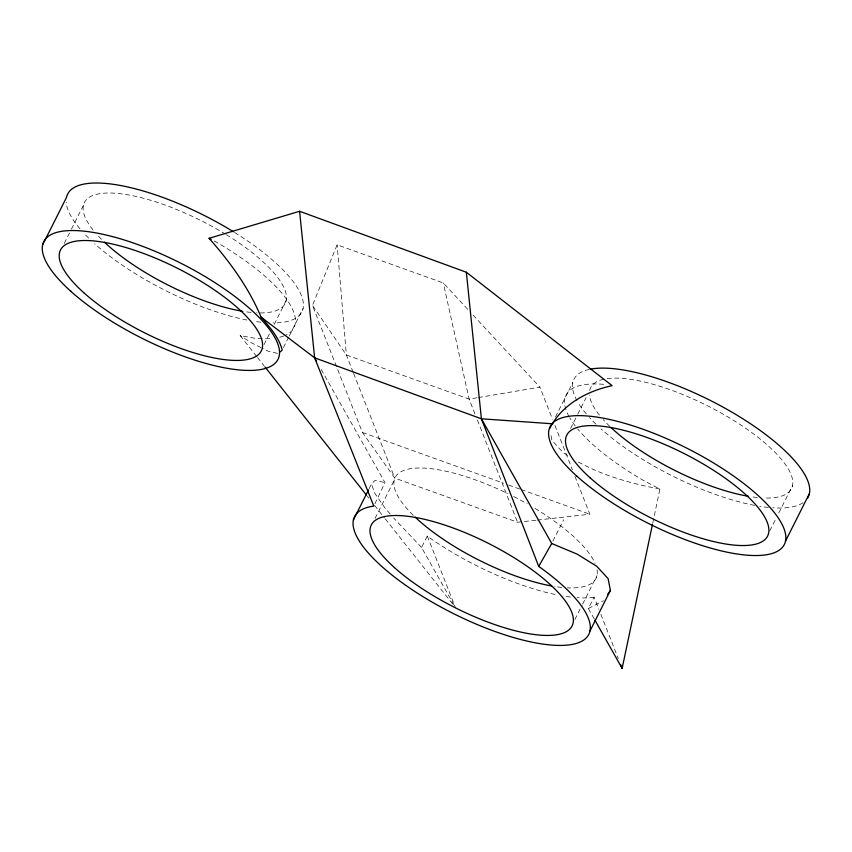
<?xml version="1.0" encoding="UTF-8"?>
<svg xmlns="http://www.w3.org/2000/svg" width="852" height="852" viewBox="0 0 852 852"><rect width="100%" height="100%" fill="white"/><g stroke="black" fill="none" stroke-linecap="round" stroke-linejoin="round"><path stroke-width="0.64" stroke-dasharray="4.26 3.19" d="M652.802 522.851L659.917 489.059L643.729 480.603A131.091 42.249 26.7 0 1 577.592 428.844M535.972 520.221L517.569 522.255L394.785 478.11L362.441 432.486L312.46 305.389L337.136 244.801L443.296 282.96L468.568 310.234M374.923 503.766L384.998 482.615L320.501 368.224M64.283 243.374L70.854 230.306M71.451 229.113L83.4 205.364M264.077 344.517L269.456 333.824M274.238 324.324L286.187 300.564M283.397 347.627L288.679 337.147M289.265 335.976L303.078 308.499M369.15 488.622L371.483 483.989L375.125 480.336L384.998 482.615M375.082 518.367L394.199 480.358M454.073 605.133L421.559 547.463L427.299 536.046L428.545 537.037A131.091 42.249 26.7 0 0 556.399 594.749M555.504 416.958L572.821 382.537M570.595 428.481L577.166 415.414M577.762 414.221L586.133 397.596M552.905 541.116L563.673 519.72M574.876 619.521L582.044 605.261M582.64 604.079L596.986 575.569M594.217 618.882L588.37 608.52L594.11 597.114L598.945 609.404M769.803 530.817L775.778 518.932M778.76 513L792.498 485.672M588.37 608.52L603.408 600.724M594.11 597.114L593.471 597.327A131.091 42.249 26.7 0 1 577.092 597.678M477.003 397.799L469.143 399.13L346.37 354.986L312.46 305.389M478.313 397.575L539.891 387.159L552.511 419.237M537.282 520.071L589.872 514.246L574.834 476.002M256.665 356.434L240.168 335.603L254.034 338.137A131.091 42.249 26.7 0 0 272.491 338.414M659.917 489.059C631.449 483.627 602.833 475.714 577.454 461.496M277.422 353.346L268.156 351.205L262.256 348.234M362.441 432.486L503.649 483.244M508.644 485.044L519.89 489.091M521.147 489.538L589.872 514.246M261.074 347.648L251.638 342.898L240.168 335.603M214.193 240.999L216.248 242.075A131.091 42.249 26.7 0 1 284.887 335.518M567.624 455.405L563.257 452.7L551.915 440.324L550.658 433.806M421.559 547.463L393.667 518.016M473.084 315.102L539.891 387.159M390.237 514.054L385.083 508.111L374.88 493.457L371.483 483.989M257.485 357.478L264.088 365.806M367.148 495.992L368.799 498.079M374.571 505.364L384.465 517.867M385.296 518.911L453.722 605.346M554.94 425.404L572.406 469.825M600.873 614.324L618.275 658.564M474.958 413.902L469.143 399.13L443.296 282.96M477.376 420.057L517.569 522.255M427.299 536.046L455.373 607.433M353.143 372.228L346.37 354.986L337.136 244.801M353.633 373.453L394.785 478.11M597.039 569.775A112.368 36.21 26.7 0 1 567.326 587.827M561.756 587.411A112.368 36.21 26.7 0 1 554.364 586.432M413.231 515.268A112.368 36.21 26.7 0 1 408.002 469.164A112.368 36.21 26.7 0 1 507.984 493.691M513.713 496.556A112.368 36.21 26.7 0 1 527.207 503.82M534.992 508.388A112.368 36.21 26.7 0 1 595.122 563.47M570.425 597.05A131.091 42.249 26.7 0 1 562.959 595.974M607.21 378.618A112.368 36.21 26.7 0 1 755.426 435.329A112.368 36.21 26.7 0 1 764.191 497.994M757.279 497.515A112.368 36.21 26.7 0 1 751.166 496.737M609.744 426.341A112.368 36.21 26.7 0 1 603.28 419.663M599.393 415.073A112.368 36.21 26.7 0 1 589.488 395.019M589.712 390.472A112.368 36.21 26.7 0 1 604.324 379.097M803.01 502.723A131.091 42.249 26.7 0 1 772.615 507.781M768.312 507.419A131.091 42.249 26.7 0 1 759.76 506.29M754.574 505.385A131.091 42.249 26.7 0 1 601.022 428.875M595.931 424.147A131.091 42.249 26.7 0 1 589.531 417.576M586.304 413.923A131.091 42.249 26.7 0 1 577.656 401.91M577.028 400.791A131.091 42.249 26.7 0 1 590.404 369.161M575.217 425.872A131.091 42.249 26.7 0 1 569.7 417.725M569.072 416.607A131.091 42.249 26.7 0 1 566.527 411.26M566.005 409.833A131.091 42.249 26.7 0 1 605.953 384.54M283.78 335.965A131.091 42.249 26.7 0 1 276.144 337.935M234.545 232.436A131.091 42.249 26.7 0 1 273.087 322.919M260.818 322.194A131.091 42.249 26.7 0 1 253.438 321.183M246.931 320.022A131.091 42.249 26.7 0 1 94.7 243.768M88.651 238.091A131.091 42.249 26.7 0 1 84.071 233.395M79.981 228.815A131.091 42.249 26.7 0 1 66.19 202.169M226.419 234.747A112.368 36.21 26.7 0 1 256.527 312.833M250.957 312.407A112.368 36.21 26.7 0 1 243.565 311.427M101.463 239.305A112.368 36.21 26.7 0 1 97.81 235.493M93.07 229.965A112.368 36.21 26.7 0 1 111.569 193.042A112.368 36.21 26.7 0 1 225.311 234.066"/><path stroke-width="1.28" d="M594.866 620.032L622.141 668.405L652.525 524.15M42.6 244.939L66.499 197.43A131.091 42.249 26.7 0 1 233.405 231.733M353.399 519.944L368.565 489.783M589.978 631.012L610.394 590.425L608.147 578.689L596.794 566.303L577.145 554.13L551.713 543.491L481.401 418.79L466.342 272.235L299.584 211.275L209.06 238.315C229.987 261.841 248.88 287.955 261.085 317.136C269.53 327.019 278.817 337.104 282.225 349.959L280.404 351.791M785.501 541.126L809.4 493.606M299.584 211.275L314.633 357.829L373.804 506.109A131.091 42.249 26.7 0 0 404.647 584.547A131.091 42.249 26.7 0 0 569.573 644.847A131.091 42.249 26.7 0 0 538.73 566.41L551.713 543.491M549.657 428.588C561.574 404.849 586.847 391.015 612.119 385.668L466.342 272.235M607.604 594.547L610.394 590.425M261.085 317.136L314.633 357.829L481.401 418.79L552.884 423.817M209.06 238.315L211.115 239.391M264.908 366.85L366.328 494.948M314.633 357.829L316.593 361.291M620.693 664.72L622.141 668.405M481.401 418.79L538.73 566.41M551.776 585.995A112.368 36.21 26.7 0 1 415.233 517.196M590.404 369.161A131.091 42.249 26.7 0 1 734.584 413.731A131.091 42.249 26.7 0 1 807.547 498.164M748.599 496.322A112.368 36.21 26.7 0 1 610.756 427.299M242.277 311.214A112.368 36.21 26.7 0 1 104.434 242.192M394.465 567.602A112.368 36.21 26.7 0 0 567.602 630.895A112.368 36.21 26.7 0 0 452.998 527.942A112.368 36.21 26.7 0 0 394.465 567.602M577.123 476.396A131.091 42.249 26.7 0 0 779.111 550.243A131.091 42.249 26.7 0 0 645.401 430.122A131.091 42.249 26.7 0 0 577.123 476.396M589.989 477.706A112.368 36.21 26.7 0 0 763.126 540.999A112.368 36.21 26.7 0 0 648.521 438.045A112.368 36.21 26.7 0 0 589.989 477.706M83.666 292.598A112.368 36.21 26.7 0 0 256.803 355.902A112.368 36.21 26.7 0 0 142.199 252.938A112.368 36.21 26.7 0 0 83.666 292.598M70.801 291.288A131.091 42.249 26.7 0 0 272.789 365.135A131.091 42.249 26.7 0 0 139.078 245.014A131.091 42.249 26.7 0 0 70.801 291.288"/></g></svg>
